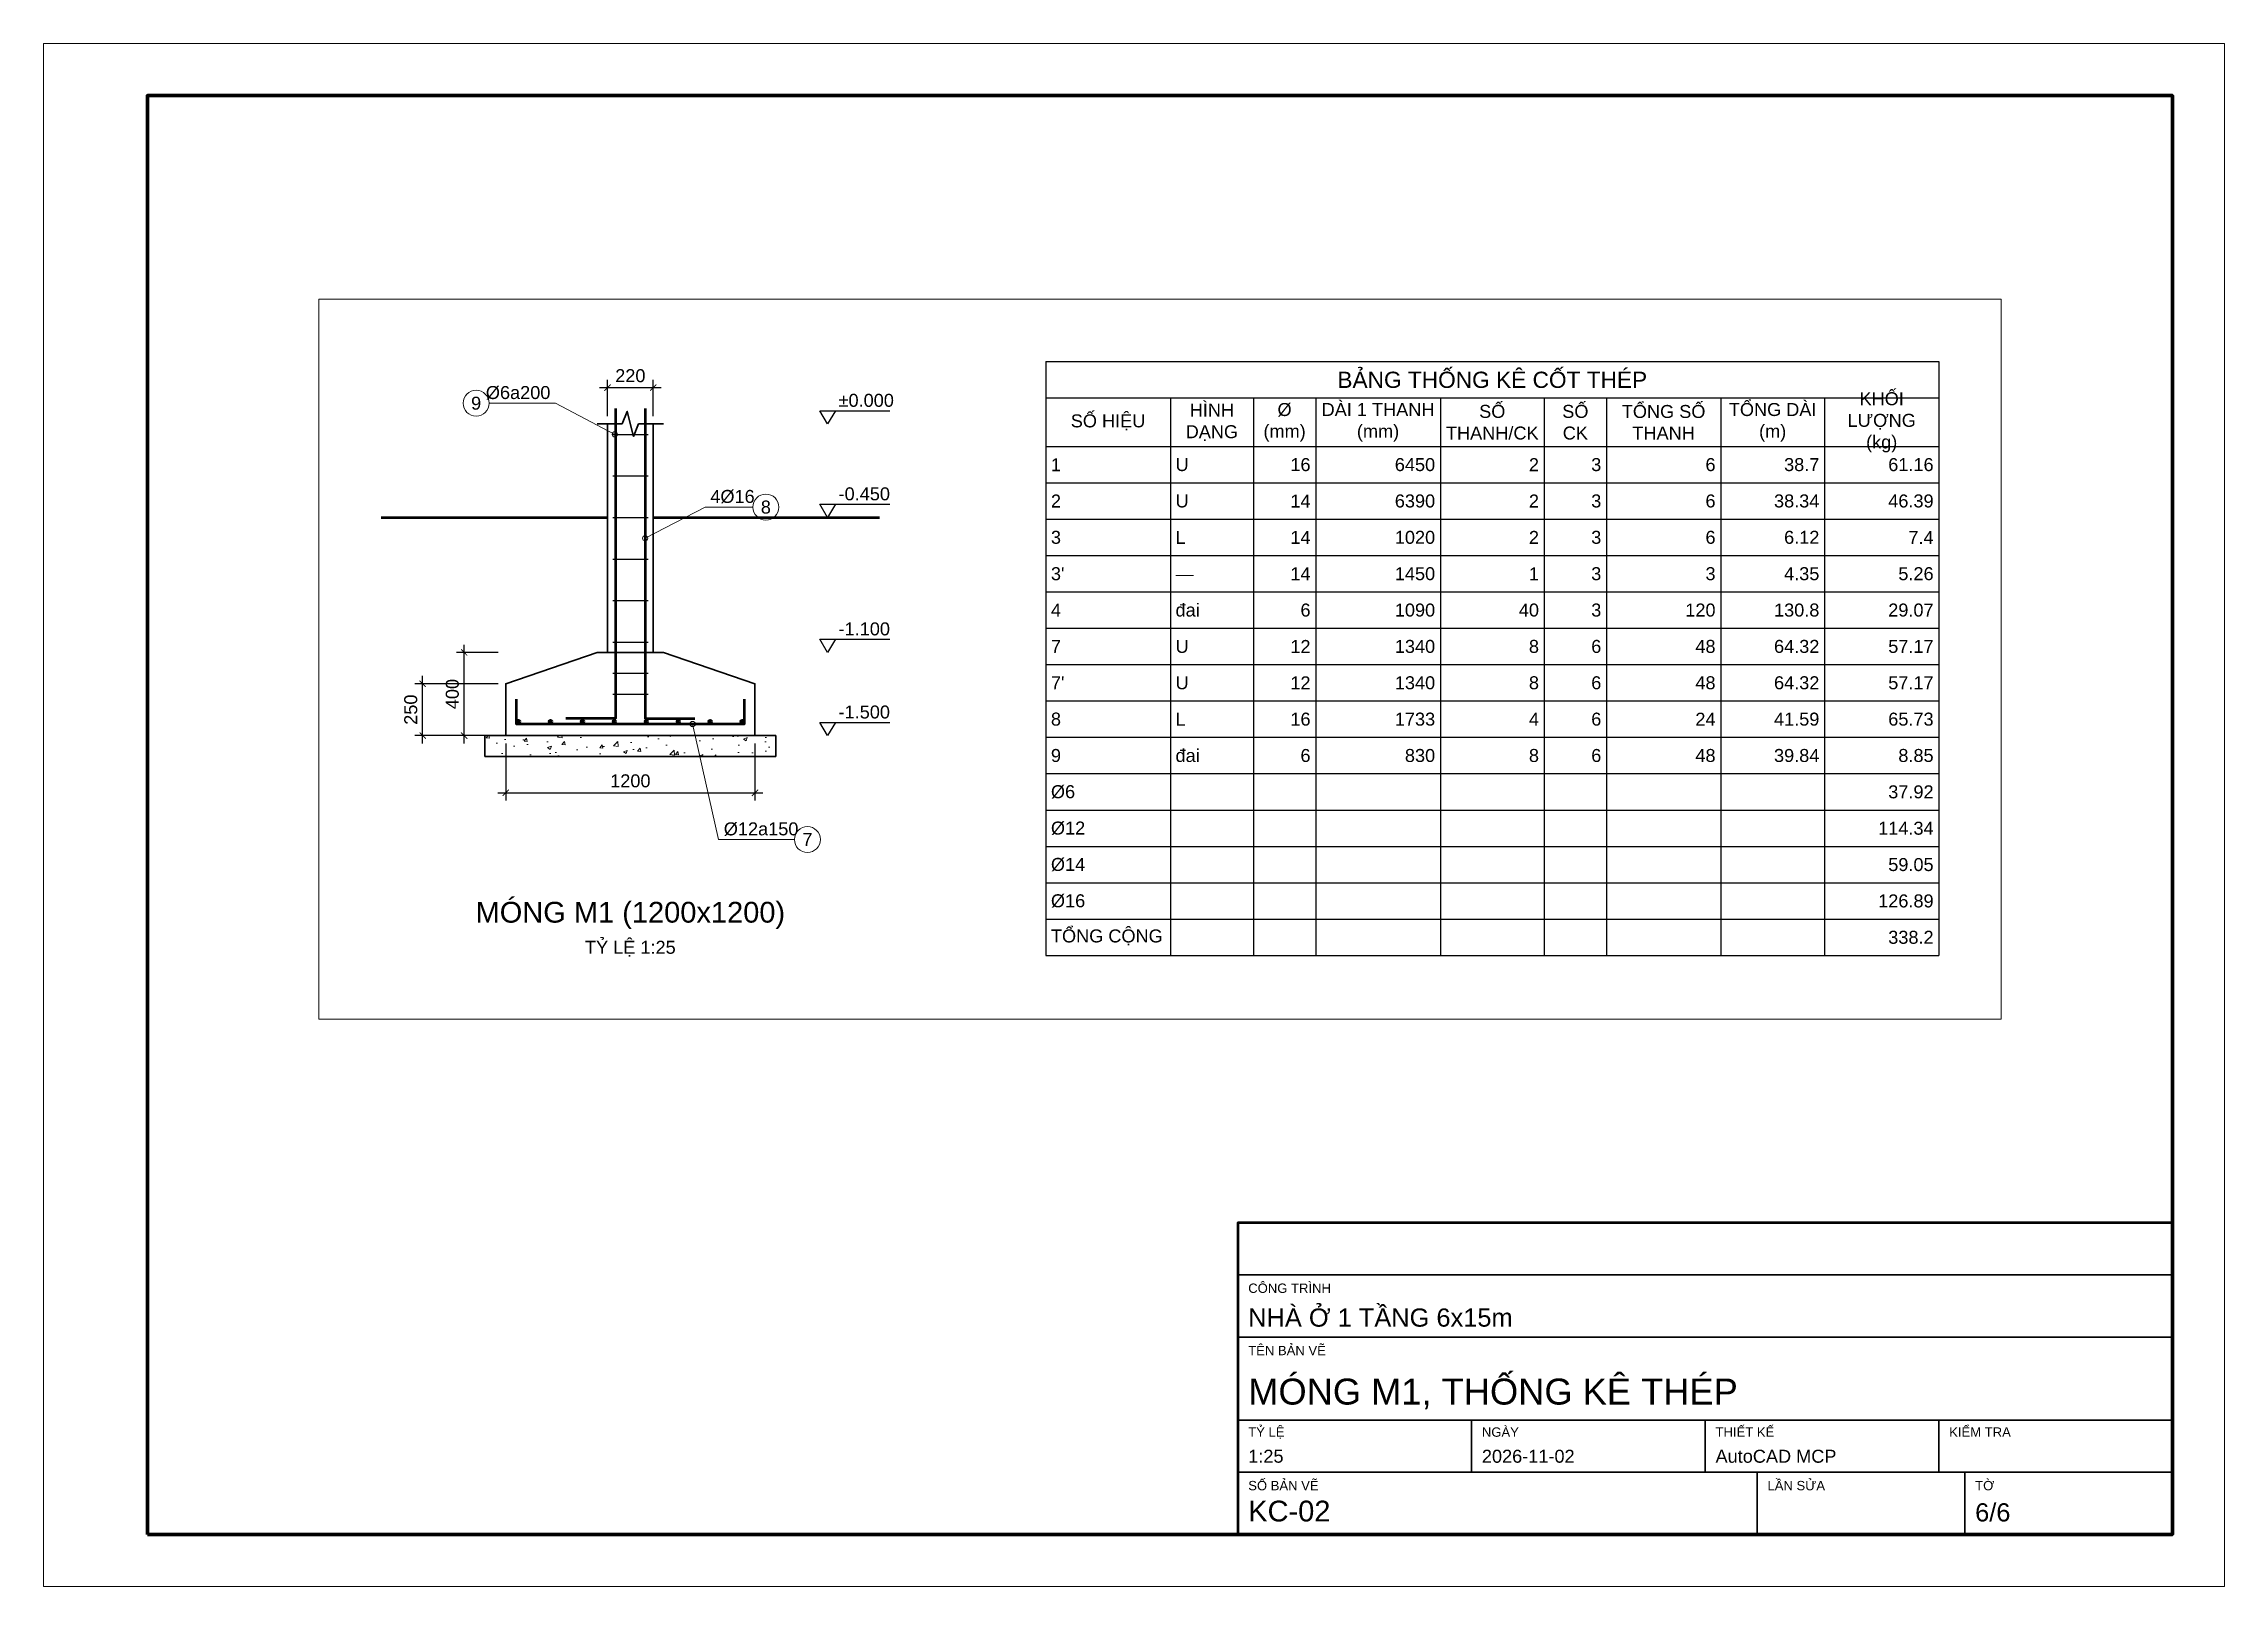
# Paper-space layout 'KC-02' of a CAD drawing. Header units: millimetres. Extents: x 0 to 420, y 0 to 297.
# The model-space entities are those that its viewports show. They can reach past a viewport. Long polylines and large blocks are cut down to what shows.
import ezdxf
from ezdxf.enums import TextEntityAlignment as Align

# ---------------------------------------------------------------- set-up
doc = ezdxf.new("R2010")
doc.units = ezdxf.units.MM
doc.header["$LTSCALE"] = 40
for name, color, linetype, lineweight in [('A-ANNO-TTLB', 7, 'Continuous', 35), ('A-ELEV-OTLN', 7, 'Continuous', 50), ('S-ANNO-DIMS', 1, 'Continuous', 18), ('S-ANNO-SYMB', 7, 'Continuous', 25), ('S-ANNO-TEXT', 7, 'Continuous', 18), ('S-CONC', 7, 'Continuous', 35), ('S-CONC-PATT', 8, 'Continuous', 9), ('S-REBR', 1, 'Continuous', 50), ('S-REBR-STIR', 3, 'Continuous', 25)]:
    doc.layers.add(name, color=color, linetype=linetype, lineweight=lineweight)
doc.layers.add('A-ANNO-VPRT', color=8, linetype='Continuous', lineweight=9, plot=False)
doc.styles.add('MCP-ARIAL', font='arial.ttf')
doc.dimstyles.new('MCP-1-25', dxfattribs={"dimscale": 25, "dimtxt": 2.5, "dimasz": 1.2, "dimexe": 1.5, "dimexo": 1.5, "dimgap": 1, "dimtad": 1, "dimdec": 0, "dimdsep": 46, "dimtxsty": 'MCP-ARIAL', "dimblk": 'ARCHTICK', "dimblk1": 'ARCHTICK', "dimblk2": 'ARCHTICK', "dimcen": 0.09, "dimdle": 1.5, "dimclrd": 256, "dimclre": 256, "dimclrt": 256, "dimadec": 0, "dimazin": 0, "dimtfac": 1, "dimtdec": 4, "dimtmove": 2, "dimatfit": 3, "dimfxl": 1, "dimtolj": 1, "dimtzin": 0, "dimarcsym": 0})

# ---------------------------------------------------------------- blocks, each defined once
blk = doc.blocks.new('_ArchTick')
at = {"color": 0, "linetype": 'ByBlock', "const_width": 0.15}
blk.add_lwpolyline([(-0.5, -0.5), (0.5, 0.5)], dxfattribs=at)
blk = doc.blocks.new('*D85')
at = {"layer": 'Defpoints', "color": 0, "transparency": 16777216}
for p in [(900, -51000), (2100, -51000), (2100, -51275)]:
    blk.add_point(p, dxfattribs=at)
at = {"layer": 'S-ANNO-DIMS', "lineweight": -2, "transparency": 16777216}
for p, q in [((900, -51038), (900, -51312)), ((2100, -51038), (2100, -51312)), ((862, -51275), (2138, -51275))]:
    blk.add_line(p, q, dxfattribs=at)
at = {"layer": 'S-ANNO-DIMS', "lineweight": -2, "transparency": 16777216, "xscale": 30, "yscale": 30, "zscale": 30, "rotation": 180}
blk.add_blockref('_ArchTick', (900, -51275), dxfattribs=at)
at = {"layer": 'S-ANNO-DIMS', "lineweight": -2, "transparency": 16777216, "xscale": 30, "yscale": 30, "zscale": 30}
blk.add_blockref('_ArchTick', (2100, -51275), dxfattribs=at)
at = {"layer": 'S-ANNO-DIMS', "transparency": 16777216, "insert": (1500, -51218), "char_height": 62.5, "attachment_point": 5, "style": 'MCP-ARIAL'}
blk.add_mtext('\\A1;1200', dxfattribs=at)
blk = doc.blocks.new('*D86')
at = {"layer": 'Defpoints', "color": 0, "transparency": 16777216}
for p in [(1610, -49325), (1390, -49500), (1610, -49500)]:
    blk.add_point(p, dxfattribs=at)
at = {"layer": 'S-ANNO-DIMS', "lineweight": -2, "transparency": 16777216}
for p, q in [((1352, -49325), (1648, -49325)), ((1390, -49462), (1390, -49288)), ((1610, -49462), (1610, -49288))]:
    blk.add_line(p, q, dxfattribs=at)
at = {"layer": 'S-ANNO-DIMS', "lineweight": -2, "transparency": 16777216, "xscale": 30, "yscale": 30, "zscale": 30, "rotation": 180}
blk.add_blockref('_ArchTick', (1390, -49325), dxfattribs=at)
at = {"layer": 'S-ANNO-DIMS', "lineweight": -2, "transparency": 16777216, "xscale": 30, "yscale": 30, "zscale": 30}
blk.add_blockref('_ArchTick', (1610, -49325), dxfattribs=at)
at = {"layer": 'S-ANNO-DIMS', "transparency": 16777216, "insert": (1500, -49268), "char_height": 62.5, "attachment_point": 5, "style": 'MCP-ARIAL'}
blk.add_mtext('\\A1;220', dxfattribs=at)
blk = doc.blocks.new('*D87')
at = {"layer": 'Defpoints', "color": 0, "transparency": 16777216}
for p in [(700, -50600), (900, -50600), (900, -51000)]:
    blk.add_point(p, dxfattribs=at)
at = {"layer": 'S-ANNO-DIMS', "lineweight": -2, "transparency": 16777216}
for p, q in [((863, -50600), (663, -50600)), ((700, -51038), (700, -50563)), ((863, -51000), (663, -51000))]:
    blk.add_line(p, q, dxfattribs=at)
at = {"layer": 'S-ANNO-DIMS', "lineweight": -2, "transparency": 16777216, "xscale": 30, "yscale": 30, "zscale": 30}
for p, rotation in [((700, -50600), 90), ((700, -51000), 270)]:
    blk.add_blockref('_ArchTick', p, dxfattribs=dict(at, rotation=rotation))
at = {"layer": 'S-ANNO-DIMS', "transparency": 16777216, "insert": (643, -50800), "char_height": 62.5, "attachment_point": 5, "rotation": 90, "style": 'MCP-ARIAL'}
blk.add_mtext('\\A1;400', dxfattribs=at)
blk = doc.blocks.new('*D88')
at = {"layer": 'Defpoints', "color": 0, "transparency": 16777216}
for p in [(500, -50750), (900, -50750), (900, -51000)]:
    blk.add_point(p, dxfattribs=at)
at = {"layer": 'S-ANNO-DIMS', "lineweight": -2, "transparency": 16777216}
for p, q in [((500, -51038), (500, -50713)), ((863, -50750), (463, -50750)), ((863, -51000), (463, -51000))]:
    blk.add_line(p, q, dxfattribs=at)
at = {"layer": 'S-ANNO-DIMS', "lineweight": -2, "transparency": 16777216, "xscale": 30, "yscale": 30, "zscale": 30}
for p, rotation in [((500, -50750), 90), ((500, -51000), 270)]:
    blk.add_blockref('_ArchTick', p, dxfattribs=dict(at, rotation=rotation))
at = {"layer": 'S-ANNO-DIMS', "transparency": 16777216, "insert": (443, -50875), "char_height": 62.5, "attachment_point": 5, "rotation": 90, "style": 'MCP-ARIAL'}
blk.add_mtext('\\A1;250', dxfattribs=at)
blk = doc.blocks.new('*T89')
at = {"layer": 'S-ANNO-TEXT', "color": 0, "linetype": 'ByBlock', "lineweight": -2, "transparency": 16777216}
for p, q in [((0, 0), (4300, 0)), ((0, 0), (0, -2858)), ((4300, 0), (4300, -2858)), ((0, -175), (4300, -175)), ((600, -175), (600, -2858)), ((1000, -175), (1000, -2858)), ((1300, -175), (1300, -2858)), ((1900, -175), (1900, -2858)), ((2400, -175), (2400, -2858)), ((2700, -175), (2700, -2858)), ((3250, -175), (3250, -2858)), ((3750, -175), (3750, -2858)), ((0, -408), (4300, -408)), ((0, -583), (4300, -583)), ((0, -758), (4300, -758)), ((0, -933), (4300, -933)), ((0, -1108), (4300, -1108)), ((0, -1283), (4300, -1283)), ((0, -1458), (4300, -1458)), ((0, -1633), (4300, -1633)), ((0, -1808), (4300, -1808)), ((0, -1983), (4300, -1983)), ((0, -2158), (4300, -2158)), ((0, -2333), (4300, -2333)), ((0, -2508), (4300, -2508)), ((0, -2683), (4300, -2683)), ((0, -2858), (4300, -2858))]:
    blk.add_line(p, q, dxfattribs=at)
at = {"layer": 'S-ANNO-TEXT', "color": 0, "transparency": 16777216, "style": 'MCP-ARIAL'}
for s, insert, char_height, width, attachment_point in [('BẢNG THỐNG KÊ CỐT THÉP', (2150, -88), 78.12, 4250, 5), ('HÌNH DẠNG', (800, -292), 62.5, 350, 5), ('Ø (mm)', (1150, -292), 62.5, 250, 5), ('DÀI 1 THANH (mm)', (1600, -292), 62.5, 550, 5), ('SỐ THANH/CK', (2150, -292), 62.5, 450, 5), ('SỐ CK', (2550, -292), 62.5, 250, 5), ('TỔNG SỐ THANH', (2975, -292), 62.5, 500, 5), ('TỔNG DÀI (m)', (3500, -292), 62.5, 450, 5), ('KHỐI LƯỢNG (kg)', (4025, -292), 62.5, 500, 5), ('SỐ HIỆU', (300, -292), 62.5, 550, 5), ('1', (25, -496), 62.5, 550, 4), ('U', (625, -496), 62.5, 350, 4), ('16', (1275, -496), 62.5, 250, 6), ('6450', (1875, -496), 62.5, 550, 6), ('2', (2375, -496), 62.5, 450, 6), ('3', (2675, -496), 62.5, 250, 6), ('6', (3225, -496), 62.5, 500, 6), ('38.7', (3725, -496), 62.5, 450, 6), ('61.16', (4275, -496), 62.5, 500, 6), ('2', (25, -671), 62.5, 550, 4), ('U', (625, -671), 62.5, 350, 4), ('14', (1275, -671), 62.5, 250, 6), ('6390', (1875, -671), 62.5, 550, 6), ('2', (2375, -671), 62.5, 450, 6), ('3', (2675, -671), 62.5, 250, 6), ('6', (3225, -671), 62.5, 500, 6), ('38.34', (3725, -671), 62.5, 450, 6), ('46.39', (4275, -671), 62.5, 500, 6), ('3', (25, -846), 62.5, 550, 4), ('L', (625, -846), 62.5, 350, 4), ('14', (1275, -846), 62.5, 250, 6), ('1020', (1875, -846), 62.5, 550, 6), ('2', (2375, -846), 62.5, 450, 6), ('3', (2675, -846), 62.5, 250, 6), ('6', (3225, -846), 62.5, 500, 6), ('6.12', (3725, -846), 62.5, 450, 6), ('7.4', (4275, -846), 62.5, 500, 6), ("3'", (25, -1021), 62.5, 550, 4), ('—', (625, -1021), 62.5, 350, 4), ('14', (1275, -1021), 62.5, 250, 6), ('1450', (1875, -1021), 62.5, 550, 6), ('1', (2375, -1021), 62.5, 450, 6), ('3', (2675, -1021), 62.5, 250, 6), ('3', (3225, -1021), 62.5, 500, 6), ('4.35', (3725, -1021), 62.5, 450, 6), ('5.26', (4275, -1021), 62.5, 500, 6), ('4', (25, -1196), 62.5, 550, 4), ('đai', (625, -1196), 62.5, 350, 4), ('6', (1275, -1196), 62.5, 250, 6), ('1090', (1875, -1196), 62.5, 550, 6), ('40', (2375, -1196), 62.5, 450, 6), ('3', (2675, -1196), 62.5, 250, 6), ('120', (3225, -1196), 62.5, 500, 6), ('130.8', (3725, -1196), 62.5, 450, 6), ('29.07', (4275, -1196), 62.5, 500, 6), ('7', (25, -1371), 62.5, 550, 4), ('U', (625, -1371), 62.5, 350, 4), ('12', (1275, -1371), 62.5, 250, 6), ('1340', (1875, -1371), 62.5, 550, 6), ('8', (2375, -1371), 62.5, 450, 6), ('6', (2675, -1371), 62.5, 250, 6), ('48', (3225, -1371), 62.5, 500, 6), ('64.32', (3725, -1371), 62.5, 450, 6), ('57.17', (4275, -1371), 62.5, 500, 6), ("7'", (25, -1546), 62.5, 550, 4), ('U', (625, -1546), 62.5, 350, 4), ('12', (1275, -1546), 62.5, 250, 6), ('1340', (1875, -1546), 62.5, 550, 6), ('8', (2375, -1546), 62.5, 450, 6), ('6', (2675, -1546), 62.5, 250, 6), ('48', (3225, -1546), 62.5, 500, 6), ('64.32', (3725, -1546), 62.5, 450, 6), ('57.17', (4275, -1546), 62.5, 500, 6), ('8', (25, -1721), 62.5, 550, 4), ('L', (625, -1721), 62.5, 350, 4), ('16', (1275, -1721), 62.5, 250, 6), ('1733', (1875, -1721), 62.5, 550, 6), ('4', (2375, -1721), 62.5, 450, 6), ('6', (2675, -1721), 62.5, 250, 6), ('24', (3225, -1721), 62.5, 500, 6), ('41.59', (3725, -1721), 62.5, 450, 6), ('65.73', (4275, -1721), 62.5, 500, 6), ('9', (25, -1896), 62.5, 550, 4), ('đai', (625, -1896), 62.5, 350, 4), ('6', (1275, -1896), 62.5, 250, 6), ('830', (1875, -1896), 62.5, 550, 6), ('8', (2375, -1896), 62.5, 450, 6), ('6', (2675, -1896), 62.5, 250, 6), ('48', (3225, -1896), 62.5, 500, 6), ('39.84', (3725, -1896), 62.5, 450, 6), ('8.85', (4275, -1896), 62.5, 500, 6), ('Ø6', (25, -2071), 62.5, 550, 4), ('37.92', (4275, -2071), 62.5, 500, 6), ('Ø12', (25, -2246), 62.5, 550, 4), ('114.34', (4275, -2246), 62.5, 500, 6), ('Ø14', (25, -2421), 62.5, 550, 4), ('59.05', (4275, -2421), 62.5, 500, 6), ('Ø16', (25, -2596), 62.5, 550, 4), ('126.89', (4275, -2596), 62.5, 500, 6), ('TỔNG CỘNG', (25, -2771), 62.5, 550, 4), ('338.2', (4275, -2771), 62.5, 500, 6)]:
    blk.add_mtext(s, dxfattribs=dict(at, insert=insert, char_height=char_height, width=width, attachment_point=attachment_point))

msp = doc.modelspace()

# ---------------------------------------------------------------- hatches: boundary and pattern name
at = {"layer": 'S-CONC-PATT'}
h = msp.add_hatch(dxfattribs=at)
h.set_pattern_fill('AR-CONC', color=256, style=0)
h.paths.add_polyline_path([(800, -51100), (2200, -51100), (2200, -51000), (800, -51000)], flags=16)
at = {"layer": 'S-REBR'}
for points in [[(968, -50932), (966.85, -50928.47), (963.85, -50926.29), (960.15, -50926.29), (957.15, -50928.47), (956, -50932), (957.15, -50935.53), (960.15, -50937.71), (963.85, -50937.71), (966.85, -50935.53)], [(1121.71, -50932), (1120.57, -50928.47), (1117.57, -50926.29), (1113.86, -50926.29), (1110.86, -50928.47), (1109.71, -50932), (1110.86, -50935.53), (1113.86, -50937.71), (1117.57, -50937.71), (1120.57, -50935.53)], [(1275.43, -50932), (1274.28, -50928.47), (1271.28, -50926.29), (1267.57, -50926.29), (1264.57, -50928.47), (1263.43, -50932), (1264.57, -50935.53), (1267.57, -50937.71), (1271.28, -50937.71), (1274.28, -50935.53)], [(1429.14, -50932), (1428, -50928.47), (1425, -50926.29), (1421.29, -50926.29), (1418.29, -50928.47), (1417.14, -50932), (1418.29, -50935.53), (1421.29, -50937.71), (1425, -50937.71), (1428, -50935.53)], [(1582.86, -50932), (1581.71, -50928.47), (1578.71, -50926.29), (1575, -50926.29), (1572, -50928.47), (1570.86, -50932), (1572, -50935.53), (1575, -50937.71), (1578.71, -50937.71), (1581.71, -50935.53)], [(1736.57, -50932), (1735.43, -50928.47), (1732.43, -50926.29), (1728.72, -50926.29), (1725.72, -50928.47), (1724.57, -50932), (1725.72, -50935.53), (1728.72, -50937.71), (1732.43, -50937.71), (1735.43, -50935.53)], [(1890.29, -50932), (1889.14, -50928.47), (1886.14, -50926.29), (1882.43, -50926.29), (1879.43, -50928.47), (1878.29, -50932), (1879.43, -50935.53), (1882.43, -50937.71), (1886.14, -50937.71), (1889.14, -50935.53)], [(2044, -50932), (2042.85, -50928.47), (2039.85, -50926.29), (2036.15, -50926.29), (2033.15, -50928.47), (2032, -50932), (2033.15, -50935.53), (2036.15, -50937.71), (2039.85, -50937.71), (2042.85, -50935.53)]]:
    msp.add_hatch(color=256, dxfattribs=at).paths.add_polyline_path(points, flags=16)

# ---------------------------------------------------------------- linework, layer by layer
at = {"layer": 'A-ELEV-OTLN'}
for p, q in [((300, -49950), (1390, -49950)), ((1610, -49950), (2700, -49950))]:
    msp.add_line(p, q, dxfattribs=at)
at = {"layer": 'S-ANNO-SYMB'}
for p, q in [((2412.5, -49436.25), (2750, -49436.25)), ((2412.5, -49886.25), (2750, -49886.25)), ((2412.5, -50536.25), (2750, -50536.25)), ((2412.5, -50936.25), (2750, -50936.25))]:
    msp.add_line(p, q, dxfattribs=at)
for points in [[(2450, -49500), (2412.5, -49436.25), (2487.5, -49436.25)], [(2450, -49950), (2412.5, -49886.25), (2487.5, -49886.25)], [(2450, -50600), (2412.5, -50536.25), (2487.5, -50536.25)], [(2450, -51000), (2412.5, -50936.25), (2487.5, -50936.25)]]:
    msp.add_lwpolyline(points, close=True, dxfattribs=at)
at = {"layer": 'S-ANNO-TEXT'}
for points in [[(1425, -49550), (1140, -49400), (820, -49400)], [(1571, -50050), (1860, -49900), (2090, -49900)], [(1800, -50944), (1925, -51500), (2290, -51500)]]:
    msp.add_lwpolyline(points, dxfattribs=at)
for centre, radius in [((757.5, -49400), 62.5), ((1425, -49550), 12.5), ((2152.5, -49900), 62.5), ((1571, -50050), 12.5), ((1800, -50944), 12.5), ((2352.5, -51500), 62.5)]:
    msp.add_circle(centre, radius, dxfattribs=at)
at = {"layer": 'S-CONC'}
for p, q in [((1390, -50600), (1390, -49500)), ((1610, -50600), (1610, -49500))]:
    msp.add_line(p, q, dxfattribs=at)
msp.add_lwpolyline([(1340, -49500), (1460, -49500), (1485, -49440), (1515, -49560), (1540, -49500), (1660, -49500)], dxfattribs=at)
for points in [[(900, -51000), (2100, -51000), (2100, -50750), (1660, -50600), (1340, -50600), (900, -50750)], [(800, -51100), (2200, -51100), (2200, -51000), (800, -51000)]]:
    msp.add_lwpolyline(points, close=True, dxfattribs=at)
at = {"layer": 'S-REBR'}
for points in [[(1429, -49425), (1429, -50918), (1189, -50918)], [(1571, -49425), (1571, -50918), (1811, -50918)], [(950, -50824), (950, -50944), (2050, -50944), (2050, -50824)]]:
    msp.add_lwpolyline(points, dxfattribs=at)
for centre in [(962, -50932), (1115.71, -50932), (1269.43, -50932), (1423.14, -50932), (1576.86, -50932), (1730.57, -50932), (1884.29, -50932), (2038, -50932)]:
    msp.add_circle(centre, 6, dxfattribs=at)
at = {"layer": 'S-REBR-STIR'}
for p, q in [((1415, -49550), (1585, -49550)), ((1415, -49750), (1585, -49750)), ((1415, -49950), (1585, -49950)), ((1415, -50150), (1585, -50150)), ((1415, -50350), (1585, -50350)), ((1415, -50550), (1585, -50550)), ((1415, -50700), (1585, -50700)), ((1415, -50800), (1585, -50800))]:
    msp.add_line(p, q, dxfattribs=at)

# ---------------------------------------------------------------- block references
msp.add_blockref('*T89', (3500, -49200))

# ---------------------------------------------------------------- texts
at = {"layer": 'S-ANNO-SYMB', "style": 'MCP-ARIAL'}
for s, p in [('±0.000', (2502.5, -49417.5)), ('-0.450', (2502.5, -49867.5)), ('-1.100', (2502.5, -50517.5)), ('-1.500', (2502.5, -50917.5))]:
    msp.add_text(s, height=62.5, dxfattribs=at).set_placement(p)
at = {"layer": 'S-ANNO-TEXT', "style": 'MCP-ARIAL'}
msp.add_text('Ø6a200', height=62.5, dxfattribs=at).set_placement((1115, -49380), align=Align.RIGHT)
for s, p in [('9', (757.5, -49400)), ('8', (2152.5, -49900)), ('7', (2352.5, -51500))]:
    msp.add_text(s, height=62.5, dxfattribs=at).set_placement(p, align=Align.MIDDLE_CENTER)
for s, p in [('4Ø16', (1885, -49880)), ('Ø12a150', (1950, -51480))]:
    msp.add_text(s, height=62.5, dxfattribs=at).set_placement(p)
for s, height, p in [('MÓNG M1 (1200x1200)', 100, (1500, -51900)), ('TỶ LỆ 1:25', 62.5, (1500, -52050))]:
    msp.add_text(s, height=height, dxfattribs=at).set_placement(p, align=Align.CENTER)

# ---------------------------------------------------------------- dimensions: what is measured, and where the dimension line sits
at = {"layer": 'S-ANNO-DIMS'}
for base, p1, p2, picture, middle in [((1610, -49325), (1390, -49500), (1610, -49500), '*D86', (1500, -49268.089)), ((2100, -51275), (900, -51000), (2100, -51000), '*D85', (1500, -51218.089))]:
    dim = msp.add_linear_dim(base=base, p1=p1, p2=p2, dimstyle='MCP-1-25', dxfattribs=at)
    dim.commit()
    dim.dimension.update_dxf_attribs({"geometry": picture, "text_midpoint": middle})
for base, p2, picture, middle in [((700, -50600), (900, -50600), '*D87', (643.089, -50800)), ((500, -50750), (900, -50750), '*D88', (443.089, -50875))]:
    dim = msp.add_linear_dim(base=base, p1=(900, -51000), p2=p2, angle=90, dimstyle='MCP-1-25', dxfattribs=at)
    dim.commit()
    dim.dimension.update_dxf_attribs({"geometry": picture, "text_midpoint": middle})

psp = doc.layouts.new('KC-02')

# ---------------------------------------------------------------- linework, layer by layer
at = {"layer": 'A-ANNO-TTLB'}
for p, q in [((230, 60), (410, 60)), ((230, 48), (410, 48)), ((230, 32), (410, 32)), ((275, 22), (275, 32)), ((320, 22), (320, 32)), ((365, 22), (365, 32)), ((230, 22), (410, 22)), ((330, 10), (330, 22)), ((370, 10), (370, 22))]:
    psp.add_line(p, q, dxfattribs=at)
at = {"layer": 'A-ANNO-TTLB', "lineweight": 9}
psp.add_lwpolyline([(0, 0), (420, 0), (420, 297), (0, 297)], close=True, dxfattribs=at)
at = {"layer": 'A-ANNO-TTLB', "lineweight": 70}
psp.add_lwpolyline([(20, 10), (410, 10), (410, 287), (20, 287)], close=True, dxfattribs=at)
at = {"layer": 'A-ANNO-TTLB', "lineweight": 50}
psp.add_lwpolyline([(230, 10), (410, 10), (410, 70), (230, 70)], close=True, dxfattribs=at)

# ---------------------------------------------------------------- texts
at = {"layer": 'A-ANNO-TTLB', "style": 'MCP-ARIAL'}
for s, height, p in [('CÔNG TRÌNH', 1.8, (232, 56.5)), ('NHÀ Ở 1 TẦNG 6x15m', 3.5, (232, 50)), ('TÊN BẢN VẼ', 1.8, (232, 44.5)), ('MÓNG M1, THỐNG KÊ THÉP', 5, (232, 35)), ('TỶ LỆ', 1.8, (232, 28.8)), ('NGÀY', 1.8, (277, 28.8)), ('THIẾT KẾ', 1.8, (322, 28.8)), ('KIỂM TRA', 1.8, (367, 28.8)), ('1:25', 2.5, (232, 23.8)), ('2026-11-02', 2.5, (277, 23.8)), ('AutoCAD MCP', 2.5, (322, 23.8)), ('SỐ BẢN VẼ', 1.8, (232, 18.5)), ('LẦN SỬA', 1.8, (332, 18.5)), ('TỜ', 1.8, (372, 18.5)), ('KC-02', 4, (232, 12.5)), ('6/6', 3.5, (372, 12.5))]:
    psp.add_text(s, height=height, dxfattribs=at).set_placement(p)

# ---------------------------------------------------------------- viewports
at = {"layer": 'A-ANNO-VPRT'}
psp.add_viewport(center=(215, 178.5), size=(324, 138.56), view_center_point=(4050, -50632), view_height=3464, dxfattribs=at)

doc.saveas('drawing.dxf')
